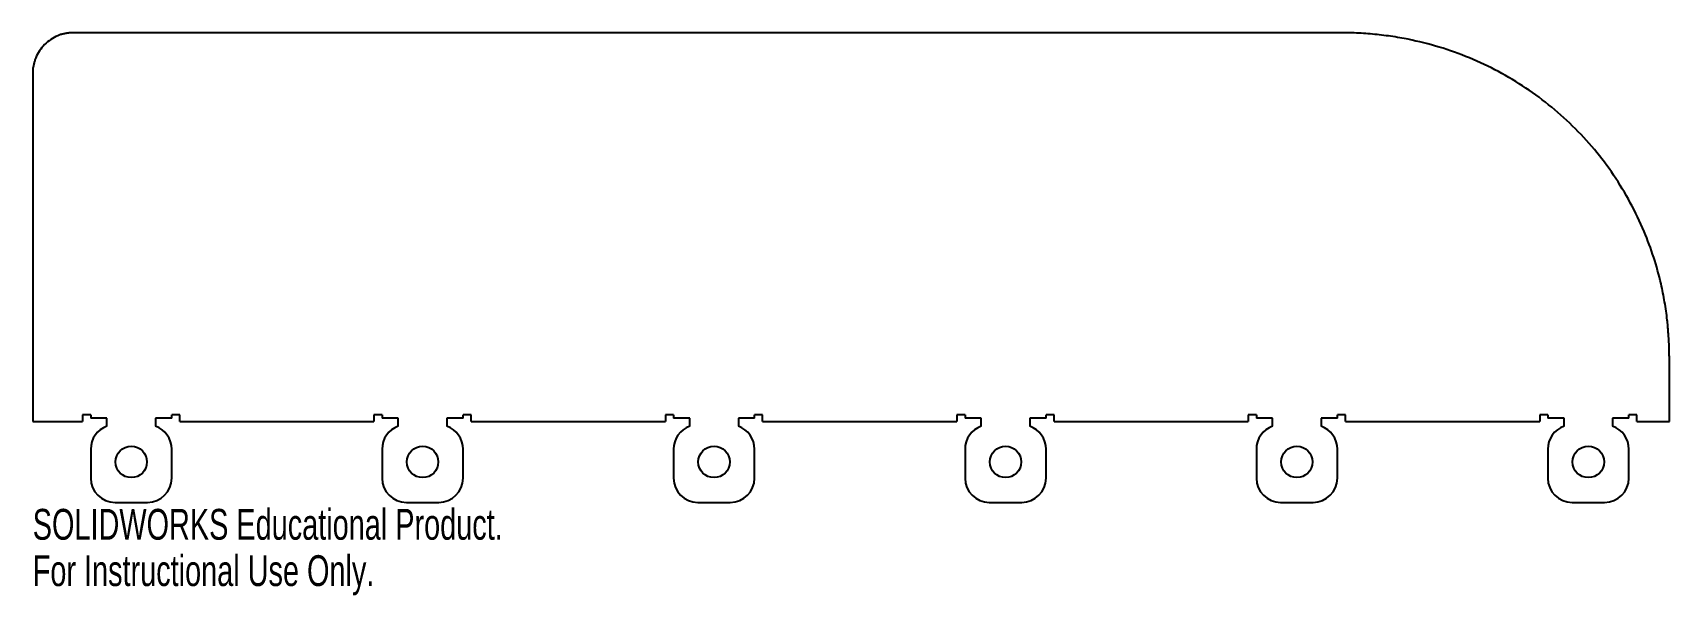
# Model space of a CAD drawing. Header units: inches. Extents: x 0 to 10.1, y -1.1 to 2.4.
import ezdxf

# ---------------------------------------------------------------- set-up
doc = ezdxf.new("R2010")
doc.units = ezdxf.units.IN
doc.header["$MEASUREMENT"] = 0
doc.styles.add('SLDTEXTSTYLE0', font='TXT', dxfattribs={"width": 0.7})

msp = doc.modelspace()

# ---------------------------------------------------------------- linework, layer by layer
at = {"color": 7, "linetype": 'Continuous', "lineweight": 25}
for p, q in [((8.07, 2.4), (0.25, 2.4)), ((0, 2.15), (0, 0)), ((10.101, 0), (10.101, 0.4)), ((0, 0), (0.308, 0)), ((0.358, 0.04), (0.308, 0.04)), ((0.308, 0.04), (0.308, 0)), ((0.358, 0.04), (0.358, 0.02)), ((0.458, 0.02), (0.358, 0.02)), ((0.458, -0.03), (0.458, 0.02)), ((0.858, 0.02), (0.758, 0.02)), ((0.758, 0.02), (0.758, -0.03)), ((0.908, 0.04), (0.858, 0.04)), ((0.858, 0.02), (0.858, 0.04)), ((0.908, 0), (0.908, 0.04)), ((0.908, 0), (2.106, 0)), ((2.156, 0.04), (2.106, 0.04)), ((2.106, 0.04), (2.106, 0)), ((2.156, 0.04), (2.156, 0.02)), ((2.256, 0.02), (2.156, 0.02)), ((2.256, -0.03), (2.256, 0.02)), ((2.656, 0.02), (2.556, 0.02)), ((2.556, 0.02), (2.556, -0.03)), ((2.706, 0.04), (2.656, 0.04)), ((2.656, 0.02), (2.656, 0.04)), ((2.706, 0), (2.706, 0.04)), ((2.706, 0), (3.905, 0)), ((3.955, 0.04), (3.905, 0.04)), ((3.905, 0.04), (3.905, 0)), ((3.955, 0.04), (3.955, 0.02)), ((4.055, 0.02), (3.955, 0.02)), ((4.055, -0.03), (4.055, 0.02)), ((4.455, 0.02), (4.355, 0.02)), ((4.355, 0.02), (4.355, -0.03)), ((4.505, 0.04), (4.455, 0.04)), ((4.455, 0.02), (4.455, 0.04)), ((4.505, 0), (4.505, 0.04)), ((4.505, 0), (5.704, 0)), ((5.754, 0.04), (5.704, 0.04)), ((5.704, 0.04), (5.704, 0)), ((5.754, 0.04), (5.754, 0.02)), ((5.854, 0.02), (5.754, 0.02)), ((5.854, -0.03), (5.854, 0.02)), ((6.254, 0.02), (6.154, 0.02)), ((6.154, 0.02), (6.154, -0.03)), ((6.304, 0.04), (6.254, 0.04)), ((6.254, 0.02), (6.254, 0.04)), ((6.304, 0), (6.304, 0.04)), ((6.304, 0), (7.502, 0)), ((7.552, 0.04), (7.502, 0.04)), ((7.502, 0.04), (7.502, 0)), ((7.552, 0.04), (7.552, 0.02)), ((7.652, 0.02), (7.552, 0.02)), ((7.652, -0.03), (7.652, 0.02)), ((8.052, 0.02), (7.952, 0.02)), ((7.952, 0.02), (7.952, -0.03)), ((8.102, 0.04), (8.052, 0.04)), ((8.052, 0.02), (8.052, 0.04)), ((8.102, 0), (8.102, 0.04)), ((8.102, 0), (9.301, 0)), ((9.351, 0.04), (9.301, 0.04)), ((9.301, 0.04), (9.301, 0)), ((9.351, 0.04), (9.351, 0.02)), ((9.451, 0.02), (9.351, 0.02)), ((9.451, -0.03), (9.451, 0.02)), ((9.851, 0.02), (9.751, 0.02)), ((9.751, 0.02), (9.751, -0.03)), ((9.901, 0.04), (9.851, 0.04)), ((9.851, 0.02), (9.851, 0.04)), ((9.901, 0), (9.901, 0.04)), ((9.901, 0), (10.101, 0)), ((0.358, -0.171), (0.358, -0.35)), ((0.858, -0.35), (0.858, -0.171)), ((2.156, -0.171), (2.156, -0.35)), ((2.656, -0.35), (2.656, -0.171)), ((3.955, -0.171), (3.955, -0.35)), ((4.455, -0.35), (4.455, -0.171)), ((5.754, -0.171), (5.754, -0.35)), ((6.254, -0.35), (6.254, -0.171)), ((7.552, -0.171), (7.552, -0.35)), ((8.052, -0.35), (8.052, -0.171)), ((9.351, -0.171), (9.351, -0.35)), ((9.851, -0.35), (9.851, -0.171)), ((0.508, -0.5), (0.708, -0.5)), ((2.306, -0.5), (2.506, -0.5)), ((4.105, -0.5), (4.305, -0.5)), ((5.904, -0.5), (6.104, -0.5)), ((7.702, -0.5), (7.902, -0.5)), ((9.501, -0.5), (9.701, -0.5))]:
    msp.add_line(p, q, dxfattribs=at)
for centre in [(0.608, -0.25), (2.406, -0.25), (4.205, -0.25), (6.004, -0.25), (7.802, -0.25), (9.601, -0.25)]:
    msp.add_circle(centre, 0.097, dxfattribs=at)
for centre, start, end in [((0.508, -0.171), 109.4712, 180), ((0.708, -0.171), 0, 70.5288), ((2.306, -0.171), 109.4712, 180), ((2.506, -0.171), 0, 70.5288), ((4.105, -0.171), 109.4712, 180), ((4.305, -0.171), 0, 70.5288), ((5.904, -0.171), 109.4712, 180), ((6.104, -0.171), 0, 70.5288), ((7.702, -0.171), 109.4712, 180), ((7.902, -0.171), 360, 70.5288), ((9.501, -0.171), 109.4712, 180), ((9.701, -0.171), 0, 70.5288), ((0.508, -0.35), 180, 270), ((0.708, -0.35), 270, 0), ((2.306, -0.35), 180, 270), ((2.506, -0.35), 270, 0), ((4.105, -0.35), 180, 270), ((4.305, -0.35), 270, 0), ((5.904, -0.35), 180, 270), ((6.104, -0.35), 270, 0), ((7.702, -0.35), 180, 270), ((7.902, -0.35), 270, 0), ((9.501, -0.35), 180, 270), ((9.701, -0.35), 270, 0)]:
    msp.add_arc(centre, 0.15, start, end, dxfattribs=at)
for points, knots in [([(0.25, 2.4), (0.247, 2.4), (0.24, 2.4), (0.23, 2.399), (0.22, 2.398), (0.21, 2.397), (0.201, 2.395), (0.191, 2.393), (0.182, 2.391), (0.172, 2.388), (0.163, 2.385), (0.142, 2.376), (0.11, 2.359), (0.072, 2.328), (0.041, 2.29), (0.022, 2.255), (0.012, 2.227), (0.007, 2.209), (0.003, 2.189), (0, 2.17), (0, 2.157), (0, 2.15)], [0, 0, 0, 0, 0.025849, 0.051417, 0.07674, 0.101851, 0.126787, 0.151584, 0.176281, 0.200914, 0.225522, 0.250144, 0.375031, 0.499989, 0.624872, 0.749834, 0.799922, 0.849673, 0.899396, 0.949404, 1, 1, 1, 1]), ([(10.101, 0.4), (10.1, 0.41), (10.1, 0.429), (10.1, 0.458), (10.099, 0.487), (10.097, 0.515), (10.095, 0.543), (10.093, 0.571), (10.091, 0.599), (10.085, 0.654), (10.073, 0.738), (10.047, 0.868), (10.007, 1.014), (9.944, 1.182), (9.863, 1.352), (9.76, 1.522), (9.641, 1.681), (9.506, 1.826), (9.358, 1.958), (9.197, 2.075), (9.026, 2.174), (8.845, 2.257), (8.658, 2.321), (8.511, 2.356), (8.409, 2.374), (8.353, 2.382), (8.297, 2.388), (8.241, 2.394), (8.184, 2.397), (8.127, 2.4), (8.089, 2.4), (8.07, 2.4)], [0, 0, 0, 0, 0.009199, 0.018319, 0.027359, 0.036324, 0.045213, 0.054029, 0.062773, 0.071447, 0.107163, 0.142887, 0.196459, 0.250031, 0.312535, 0.375017, 0.437524, 0.500004, 0.562483, 0.62499, 0.687401, 0.749977, 0.812293, 0.874967, 0.892685, 0.910431, 0.928216, 0.946053, 0.963954, 0.981933, 1, 1, 1, 1])]:
    msp.add_open_spline(points, degree=3, knots=knots, dxfattribs=at)

# ---------------------------------------------------------------- texts
at = {"color": 7, "linetype": 'Continuous', "char_height": 0.1903, "attachment_point": 1, "style": 'SLDTEXTSTYLE0'}
for s, insert in [('SOLIDWORKS Educational Product.', (0, -0.54)), ('For Instructional Use Only.', (0, -0.826))]:
    msp.add_mtext(s, dxfattribs=dict(at, insert=insert))

doc.saveas('drawing.dxf')
